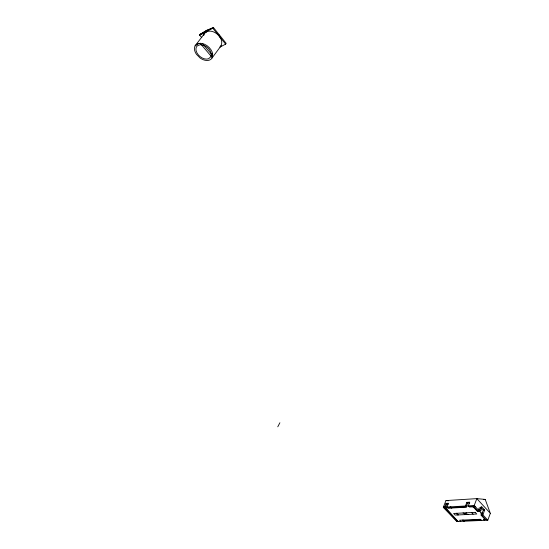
<?xml version="1.0" encoding="UTF-8"?>
<svg xmlns="http://www.w3.org/2000/svg" width="549" height="549" viewBox="0 0 549 549"><rect width="100%" height="100%" fill="white"/><g stroke="black" fill="none" stroke-linecap="round" stroke-linejoin="round"><path stroke-width="0.82" d="M201.785 37.661L199.603 35.074L206.376 31.849L206.445 30.483L213.369 27.45L226.195 43.378L225.632 44.14L219.943 47.097C227.073 39.054 211.207 25.412 204.352 33.715L195.087 45.883A10.472 7.007 40.4 0 0 196.377 54.234L200.145 58.05A10.472 7.007 40.4 0 0 212.072 57.968L221.151 45.711M213.369 27.45L212.792 28.205L206.445 30.483L206.376 31.849M212.072 57.968L212.71 54.09A10.472 7.007 40.4 0 0 204.756 44.359C201.668 42.884 197.105 42.561 195.087 45.883M490.339 513.329L487.814 520.171L456.857 521.55L443.324 507.255L445.987 500.571L476.834 498.629L485.22 499.412L490.339 513.329L476.834 498.629L474.226 505.478L472.751 506.844M480.643 507.152L483.34 510.083L481.844 514.084L481.157 514.118M480.67 508.566L481.452 506.494L484.685 510.007L482.887 514.838L480.849 514.941L484.856 519.265L485.899 519.622L483.916 519.711M480.725 510.858L481.473 508.868L480.574 507.894L479.119 507.976L478.371 509.966L479.826 509.884L480.725 510.858L479.27 510.934M479.826 509.884L480.574 507.894M484.712 519.272L487.814 520.171L474.226 505.478L443.324 507.255L457.941 521.502L444.56 507.18L446.069 503.385L448.403 503.241L446.886 507.05L448.011 508.237L466.581 507.194L465.456 505.986L466.856 502.349L467.549 503.097L466.465 505.904L466.897 506.37M448.313 504.016L446.756 504.112L445.568 507.104L446.001 507.557M225.632 44.14L212.792 28.205L199.603 35.074L199.898 34.409L206.445 30.483L206.952 31.094M277.773 426.799L279.894 422.757M211.077 55.374L212.593 53.335M220.046 37.339L220.609 36.584M218.365 35.26L218.934 34.505M456.857 521.55L457.653 520.816M464.33 514.639L466.314 512.8M199.603 35.074L206.445 30.483M195.293 45.636L199.198 43.378M199.898 34.409L202.011 33.414M483.552 499.515L485.22 499.412M466.856 502.349L469.724 502.177L468.324 505.821L469.45 507.029L475.345 506.7M467.549 503.097L469.697 502.966M444.628 507.949L445.239 507.914M447.579 507.784L466.149 506.727M469.018 506.562L474.919 506.233M445.664 508.367L457.941 521.502M483.34 510.083L484.685 510.007M479.634 511.325L477.404 511.442L473.121 506.823M480.773 513.171L482.475 513.089M456.864 520.356L458.291 521.488M484.856 519.265L483.559 519.327L484.479 520.322M463.116 520.651L480.972 519.841M445.987 500.571L448.485 500.763M443.324 507.255L445.109 507.77M463.013 512.972L468.098 514.447M444.56 507.18L458.099 521.495M443.935 507.221L456.912 520.926M450.715 506.83L451.834 508.024M456.795 513.288L458.346 514.935M463.178 520.068L464.269 521.221M450.125 506.864L451.251 508.051M456.212 513.322L457.763 514.969M462.587 520.088L463.679 521.248M446.069 503.385L446.756 504.112M460.68 521.378L459.595 520.226L480.444 519.279L481.535 520.452M471.55 512.533L473.108 514.2M477.946 519.395L479.03 520.562M473.567 506.308L478.282 511.4M481.535 514.907L485.892 519.615M202.396 43.529L212.703 55.621M200.152 43.261L212.23 57.528M203.748 35.534A10.369 7.048 40.8 0 1 204.352 33.715M211.255 55.195L210.823 56.746L208.551 58.77A8.77 5.867 40.4 0 1 198.457 55.037A8.77 5.867 40.4 0 1 197.249 45.876L200.275 44.682L204.207 45.437A8.77 5.867 40.4 0 1 211.166 53.411L211.255 55.195M475.208 512.341L453.639 513.452L455.19 515.092L476.765 514.015L475.208 512.341"/></g></svg>
